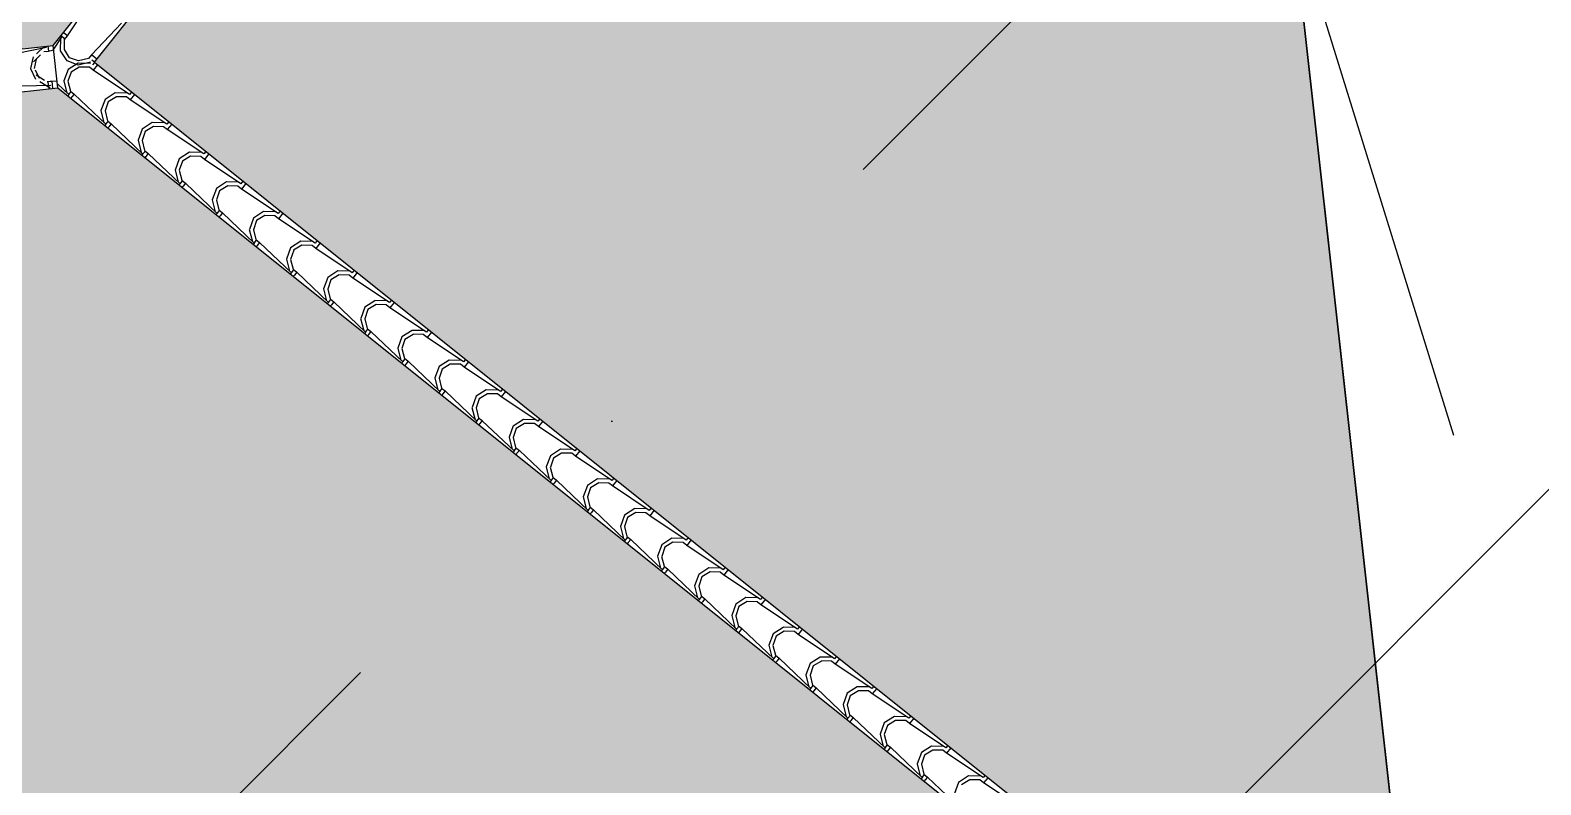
# Model space of a CAD drawing. Header units: millimetres. Extents: x 648844 to 649530, y 1246379 to 1246752.
# Drawn here: x 649306.64 to 649311.95, y 1246502.75 to 1246505.4 of the extents above; entities that cross this region are included whole.
import ezdxf

# ---------------------------------------------------------------- set-up
doc = ezdxf.new("R2010")
doc.units = ezdxf.units.MM
doc.header["$LTSCALE"] = 20
doc.header["$MEASUREMENT"] = 0
doc.linetypes.add('HIDDEN', pattern=[0.375, 0.25, -0.125])
doc.layers.get('0').update_dxf_attribs({"linetype": 'CONTINUOUS'})
doc.layers.add('quebrada', color=5, linetype='CONTINUOUS')
doc.layers.add('TECHO', color=30, linetype='CONTINUOUS')

# ---------------------------------------------------------------- blocks, each defined once
blk = doc.blocks.new('TEJA45')
at = {"layer": 'TECHO'}
for p, q in [((-1.609483662184033, 2.820596588504205), (-1.510231210838334, 2.938754098135746)), ((-1.297492896261112, 2.962373277353592), (-1.415650405892656, 2.863120826007894)), ((-1.503098014517263, 2.851279628119784), (-1.522003237734651, 2.88908999400703)), ((-1.727641382656969, 2.702439117900973), (-1.628388931311271, 2.820596627532513)), ((-1.628344418981847, 2.820587479014158), (-1.631911478572839, 2.82415453860515)), ((-1.628344418981868, 2.820587479014147), (-1.618891815530965, 2.811134875563244)), ((-1.618891815530944, 2.830040082465064), (-1.622458875121929, 2.833607142056053)), ((-1.621254966393487, 2.808771724700552), (-1.609439212079856, 2.820587479014179)), ((-1.609439212080048, 2.820587479014161), (-1.618891815530951, 2.830040082465064)), ((-1.415650366864142, 2.844215556880823), (-1.533807876495686, 2.744963105535124)), ((-1.465308987481798, 2.832407404116246), (-1.503119353369044, 2.851312627333634)), ((-1.462787576094982, 2.846724118068312), (-1.493508612997189, 2.860903031791072)), ((-1.42165768707698, 2.838195342137173), (-1.465376043329698, 2.83228741864685)), ((-1.427362813048838, 2.8513227440679), (-1.462810022325584, 2.846596476805527)), ((-1.41566084133661, 2.863124194543236), (-1.427476595650241, 2.851308440229609)), ((-1.398235314807685, 2.845698668014347), (-1.41566084133656, 2.863124194543225)), ((-1.407687918258588, 2.836246064563447), (-1.41566084133656, 2.844218987641415)), ((-1.640324190830356, 2.770824455898556), (-1.634416267340029, 2.81454281215127)), ((-1.621255544396, 2.733121896871847), (-1.640160767613388, 2.770932262759093)), ((-1.625970498497189, 2.773498493941911), (-1.621244231234812, 2.808945703218662)), ((-1.611636929394813, 2.742759883074104), (-1.625815843117572, 2.773480919976311)), ((-1.737049358667214, 2.711882539328798), (-1.740616418258206, 2.715449598919786)), ((-1.727596755216311, 2.702429935877895), (-1.737049358667214, 2.711882539328798)), ((-1.533807837467243, 2.726057836407978), (-1.651965347098788, 2.62680538506228)), ((-1.583466718729717, 2.714249874237503), (-1.621277084616963, 2.73315509745489)), ((-1.580944039285683, 2.728567709297419), (-1.61166507618789, 2.742746623020178)), ((-1.539816063509036, 2.720036766580851), (-1.583534419761754, 2.714128843090528)), ((-1.545519294137819, 2.733165293453617), (-1.580966503414565, 2.728439026191243)), ((-1.533818384472887, 2.744966651406965), (-1.545634138786518, 2.733150897093338)), ((-1.516392857943956, 2.727541124878073), (-1.533818384472831, 2.744966651406948)), ((-1.525845461394859, 2.718088521427173), (-1.533818384472831, 2.726061444505142)), ((-1.845799103129757, 2.584281647297914), (-1.746546651784058, 2.702439156929454)), ((-1.758482766386621, 2.652666079466556), (-1.752574842896294, 2.696384435719271)), ((-1.74650196211811, 2.702429935877895), (-1.750069021709102, 2.70599699546889)), ((-1.746501962118138, 2.702429935877877), (-1.737049358667235, 2.692977332426974)), ((-1.744127949111437, 2.655342012852969), (-1.73940168184906, 2.69078922212972)), ((-1.739412509529764, 2.690614181564278), (-1.727596755216133, 2.702429935877905)), ((-1.651965308070309, 2.607900115935173), (-1.770122817701854, 2.508647664589475)), ((-1.739413074274765, 2.61496416562397), (-1.758318297492153, 2.652774531511216)), ((-1.729793338165379, 2.624603419882536), (-1.743972251888138, 2.655324456784744)), ((-1.701624449977587, 2.596092344358734), (-1.739434815864833, 2.614997567576122)), ((-1.699100502478018, 2.610411300527293), (-1.729821539380225, 2.624590214250052)), ((-1.6636757752268, 2.615007842839329), (-1.699122984503546, 2.610281575576956)), ((-1.651975927609165, 2.626809108270695), (-1.663791681922795, 2.614993353957068)), ((-1.634550401080226, 2.609383581741803), (-1.651975927609101, 2.626809108270681)), ((-1.644003004531122, 2.599930978290903), (-1.651975927609094, 2.607903901368879)), ((-1.963956823602409, 2.466124176695029), (-1.86470437225671, 2.58428168632657)), ((-1.876641341943376, 2.53450770303095), (-1.87073341845305, 2.578226059283665)), ((-1.864659505254387, 2.584272392741614), (-1.868226564845386, 2.587839452332609)), ((-1.864659505254409, 2.584272392741603), (-1.855206901803506, 2.5748197892907)), ((-1.86228539972555, 2.537185531764937), (-1.857559132463173, 2.572632741041687)), ((-1.855206901803498, 2.593724996192527), (-1.85877396139449, 2.597292055783516)), ((-1.857570052666041, 2.572456638428005), (-1.845754298352411, 2.584272392741632)), ((-1.845754298352588, 2.584272392741617), (-1.855206901803491, 2.59372499619252)), ((-1.657974439943793, 2.601878191024166), (-1.701692796196511, 2.595970267533843)), ((-1.857570604153551, 2.496806434376108), (-1.876475827370939, 2.534616800263354)), ((-1.847949746935555, 2.506446956690137), (-1.862128660658314, 2.537167993592345)), ((-1.817256965670367, 2.49225489175716), (-1.847978002572574, 2.506433805479919)), ((-1.770133470745442, 2.508651565134425), (-1.781949225059073, 2.496835810820798)), ((-1.752707944216503, 2.491226038605529), (-1.770133470745385, 2.508651565134411)), ((-2.082114544075353, 2.347966706091803), (-1.982862092729654, 2.466124215723344)), ((-1.994799917499641, 2.416349326598954), (-1.988891994009315, 2.460067682851669)), ((-1.982817048390658, 2.466114849605344), (-1.986384107981657, 2.469681909196343)), ((-1.982817048390686, 2.466114849605333), (-1.973364444939783, 2.45666224615443)), ((-1.980442850339919, 2.419029050675103), (-1.975716583077542, 2.454476259951853)), ((-1.973364444939762, 2.47556745305625), (-1.976931504530747, 2.479134512647239)), ((-1.975727595802319, 2.454299095291731), (-1.963911841488688, 2.466114849605358)), ((-1.963911841488859, 2.46611484960534), (-1.973364444939762, 2.475567453056243)), ((-1.770122778673361, 2.489742395462365), (-1.888280288304905, 2.390489944116666)), ((-1.81978218122547, 2.477934814479969), (-1.857592547112716, 2.496840037697357)), ((-1.776132816376737, 2.483719615467727), (-1.819851172629456, 2.477811691977404)), ((-1.781832256315774, 2.496850392225053), (-1.81727946559252, 2.492124124962679)), ((-1.762160547667406, 2.481773435154633), (-1.770133470745371, 2.489746358232598)), ((-1.975728134032288, 2.378648703128178), (-1.994633357249675, 2.416459069015424)), ((-1.966106155705724, 2.388290493497742), (-1.980285069428483, 2.419011530399949)), ((-2.200272264548296, 2.229809235488567), (-2.101019813202598, 2.347966745120107)), ((-2.112958493056141, 2.29819095016515), (-2.107050569565814, 2.341909306417865)), ((-2.100974591526935, 2.347957306469077), (-2.104541651117927, 2.351524366060072)), ((-2.100974591526956, 2.347957306469056), (-2.091521988076053, 2.338504703018152)), ((-2.091521988076039, 2.357409909919983), (-2.095089047667024, 2.360976969510965)), ((-2.093885138938596, 2.336141552155457), (-2.082069384624965, 2.347957306469084)), ((-2.082069384625136, 2.347957306469073), (-2.091521988076039, 2.357409909919976)), ((-1.888280249276434, 2.37158467498956), (-2.006437758907978, 2.272332223643861)), ((-1.937939912473368, 2.359777284601215), (-1.975750278360614, 2.378682507818603)), ((-1.935413428861061, 2.374098482986273), (-1.966134465763268, 2.388277396709032)), ((-1.894291192810599, 2.365561039911164), (-1.938009549063317, 2.359653116420841)), ((-1.899988737404293, 2.378692941610829), (-1.935435946681039, 2.373966674348456)), ((-1.888291013881719, 2.390494021998155), (-1.90010676819535, 2.378678267684528)), ((-1.870865487352773, 2.373068495469258), (-1.888291013881648, 2.390494021998133)), ((-1.880318090803677, 2.363615892018363), (-1.888291013881641, 2.371588815096327)), ((-2.093885663911045, 2.260490971880294), (-2.112790887128433, 2.298301337767541)), ((-2.098600300954161, 2.300872569586161), (-2.093874033691783, 2.336319778862912)), ((-2.084262564476674, 2.270134030307005), (-2.098441478199433, 2.300855067209213)), ((-2.219132134663198, 2.229799763332796), (-2.222699194254197, 2.233366822923792)), ((-2.209679531212309, 2.239252366783706), (-2.213246590803301, 2.242819426374698)), ((-2.200226927761406, 2.2297997633328), (-2.209679531212309, 2.239252366783703)), ((-2.006437719879585, 2.25342695451668), (-2.124595229511129, 2.154174503170982)), ((-2.056097643721252, 2.24161975472245), (-2.093908009608498, 2.260524977939838)), ((-2.053569892051748, 2.25594207421538), (-2.084290928953955, 2.270120987938139)), ((-2.012449569244438, 2.2474024643546), (-2.056167925497157, 2.241494540864277)), ((-2.018145218494176, 2.260535490996432), (-2.053592427770923, 2.255809223734058)), ((-2.006448557017997, 2.272336478861885), (-2.018264311331627, 2.260520724548257)), ((-1.989023030489044, 2.254910952332985), (-2.006448557017926, 2.272336478861867)), ((-1.998475633939947, 2.245458348882085), (-2.006448557017919, 2.253431271960061)), ((-2.318429985020934, 2.111651764885686), (-2.219177533675236, 2.229809274517226)), ((-2.231117068612647, 2.180032573731356), (-2.225209145122321, 2.223750929984071)), ((-2.212043193789803, 2.142333240632382), (-2.230948417007191, 2.180143606519628)), ((-2.219132134663234, 2.229799763332785), (-2.209679531212331, 2.220347159881882)), ((-2.216757751568522, 2.182716088496324), (-2.212031484306145, 2.218163297773074)), ((-2.20241897324761, 2.151977567116258), (-2.216597886970369, 2.182698604018466)), ((-2.212042682074873, 2.217984009019183), (-2.200226927761243, 2.22979976333281)), ((-2.124595190482559, 2.135269234043939), (-2.242752700114103, 2.03601678269824)), ((-2.17425537496915, 2.123462224843689), (-2.212065740856396, 2.142367448061076)), ((-2.171726355244928, 2.137785665445634), (-2.202447392147135, 2.151964579168393)), ((-2.130607945679202, 2.129243888797919), (-2.17432630193192, 2.123335965307596)), ((-2.136301699582702, 2.142378040382205), (-2.171748908859449, 2.137651773119831)), ((-2.124606100154274, 2.154178935725614), (-2.136421854467905, 2.142363181411987)), ((-2.107180573625321, 2.136753409196714), (-2.124606100154196, 2.154178935725589)), ((-2.116633177076217, 2.127300805745815), (-2.124606100154182, 2.13527372882378)), ((-2.436587705493885, 1.993494294282453), (-2.337335254148186, 2.111651803913993)), ((-2.349275644168912, 2.061874197299353), (-2.343367720678586, 2.105592553552068)), ((-2.337289677799475, 2.111642220196526), (-2.340856737390467, 2.115209279787518)), ((-2.337289677799504, 2.111642220196511), (-2.327837074348601, 2.102189616745608)), ((-2.33491520218265, 2.064559607408288), (-2.330188934920272, 2.100006816685038)), ((-2.327837074348579, 2.121094823647432), (-2.331404133939571, 2.124661883238428)), ((-2.330200225211151, 2.099826465882909), (-2.31838447089752, 2.111642220196536)), ((-2.318384470897676, 2.111642220196526), (-2.327837074348579, 2.121094823647429)), ((-2.330200723668554, 2.024175509384502), (-2.349105946885942, 2.061985875271748)), ((-2.320575382017786, 2.033821103923863), (-2.334754295740545, 2.06454214082607)), ((-2.292413106217069, 2.005304694964952), (-2.330223472104315, 2.02420991818234)), ((-2.289882818435615, 2.01962925667474), (-2.320603855337822, 2.033808170397499)), ((-2.254458180671243, 2.024220589767982), (-2.28990538994799, 2.019494322505608)), ((-2.242763643290552, 2.036021392589344), (-2.254579397604182, 2.024205638275717)), ((-2.225338116761591, 2.018595866060441), (-2.242763643290466, 2.036021392589316)), ((-2.554745425966679, 1.875336823679397), (-2.455492974620981, 1.993494333310938)), ((-2.467434219725661, 1.943715820863755), (-2.461526296235334, 1.987434177116469)), ((-2.455447220935753, 1.993484677060259), (-2.459014280526752, 1.997051736651255)), ((-2.455447220935774, 1.993484677060245), (-2.445994617484871, 1.984032073609342)), ((-2.453072652796898, 1.946403126319346), (-2.448346385534521, 1.981850335596096)), ((-2.44599461748485, 2.002937280511166), (-2.449561677075842, 2.006504340102154)), ((-2.448357768347428, 1.981668922746636), (-2.436542014033797, 1.993484677060263)), ((-2.436542014033947, 1.993484677060259), (-2.44599461748485, 2.002937280511162)), ((-2.242752661085667, 2.017111513571098), (-2.360910170717212, 1.9178590622254)), ((-2.248766322111251, 2.011085313241601), (-2.292484678363969, 2.005177389751278)), ((-2.234790720212494, 2.009143262609545), (-2.242763643290459, 2.017116185687509)), ((-2.44835825354734, 1.906017778136647), (-2.467263476764728, 1.943828144023893)), ((-2.438731790788353, 1.915664640732292), (-2.452910704511112, 1.946385677634499)), ((-2.408039281627133, 1.901472847904234), (-2.43876031852934, 1.915651761626993)), ((-2.360921186426829, 1.917863849453074), (-2.372736940740459, 1.906048095139447)), ((-2.343495659897862, 1.90043832292417), (-2.360921186426737, 1.917863849453049)), ((-2.672903146439467, 1.757179353076342), (-2.573650695093768, 1.875336862707883)), ((-2.585592795282174, 1.825557444429958), (-2.579684871791848, 1.869275800682672)), ((-2.573604764072023, 1.875327133923982), (-2.577171823663022, 1.878894193514977)), ((-2.573604764072044, 1.875327133923967), (-2.564152160621141, 1.865874530473064)), ((-2.571230103411139, 1.828246645230415), (-2.566503836148762, 1.863693854507165)), ((-2.564152160621127, 1.884779737374888), (-2.567719220212119, 1.88834679696588)), ((-2.566515311483705, 1.863511379610362), (-2.554699557170075, 1.875327133923989)), ((-2.554699557170224, 1.875327133923978), (-2.564152160621127, 1.884779737374881)), ((-2.360910131688769, 1.898953793098254), (-2.479067641320313, 1.799701341752556)), ((-2.410570837464959, 1.887147165086184), (-2.448381203352206, 1.906052388303571)), ((-2.366924698545105, 1.892926737685034), (-2.410643054797823, 1.887018814194711)), ((-2.372614661760217, 1.906063139153702), (-2.408061871036963, 1.901336871891328)), ((-2.352948263348765, 1.890985719473271), (-2.360921186426737, 1.898958642551243)), ((-2.566515783426098, 1.78786004688876), (-2.585421006643486, 1.825670412776006)), ((-2.556888199558905, 1.797508177540724), (-2.571067113281664, 1.828229214442931)), ((-2.791060866912261, 1.639021882473276), (-2.691808415566562, 1.757179392104817)), ((-2.691762307208286, 1.757169590787711), (-2.695329366799285, 1.760736650378707)), ((-2.691762307208322, 1.757169590787701), (-2.682309703757419, 1.747716987336798)), ((-2.68230970375739, 1.766622194238618), (-2.685876763348382, 1.770189253829606)), ((-2.684672854619983, 1.745353836474088), (-2.672857100306352, 1.757169590787715)), ((-2.672857100306487, 1.757169590787715), (-2.68230970375739, 1.766622194238618)), ((-2.479067602291835, 1.780796072625453), (-2.597225111923379, 1.681543621279754)), ((-2.528728568712815, 1.768989635207408), (-2.566538934600061, 1.787894858424796)), ((-2.526195744818651, 1.783316439133724), (-2.556916781720858, 1.797495352856483)), ((-2.485083074978945, 1.774768162128474), (-2.528801431231663, 1.768860238638151)), ((-2.490771142849198, 1.787905688539425), (-2.526218352125944, 1.783179421277051)), ((-2.479078729563106, 1.799706306316804), (-2.490894483876737, 1.787890552003176)), ((-2.461653203034139, 1.782280779787897), (-2.479078729563014, 1.799706306316772)), ((-2.471105806485035, 1.772828176336997), (-2.479078729563007, 1.780801099414965)), ((-2.703751370838674, 1.707399067996157), (-2.697843447348347, 1.751117424248871)), ((-2.684673313304828, 1.669702315640802), (-2.703578536522215, 1.707512681528048)), ((-2.689387554025622, 1.710090164139668), (-2.684661286763244, 1.745537373416418)), ((-2.675044608329848, 1.679351714349984), (-2.689223522052608, 1.710072751252191)), ((-2.800467246893668, 1.648464651102348), (-2.80403430648466, 1.65203171069334)), ((-2.791014643442765, 1.639012047651441), (-2.800467246893668, 1.648464651102344)), ((-2.597225072894851, 1.662638352152683), (-2.715382582526395, 1.563385900806985)), ((-2.646886299960748, 1.650832105328671), (-2.684696665847994, 1.669737328546059)), ((-2.644352208010176, 1.665160030363211), (-2.675073244912383, 1.67933894408597)), ((-2.603241451413716, 1.65660958657179), (-2.646959807666434, 1.650701663081467)), ((-2.608927623939977, 1.6697482379249), (-2.644374833216723, 1.665021970662526)), ((-2.597236272699384, 1.681548763180533), (-2.609052027013014, 1.669733008866906)), ((-2.579810746170402, 1.664123236651626), (-2.597236272699277, 1.681548763180501)), ((-2.589263349621298, 1.654670633200727), (-2.59723627269927, 1.662643556278695)), ((-2.909218587385205, 1.520864411870047), (-2.809966136039506, 1.639021921501588)), ((-2.821909946394939, 1.589240691564164), (-2.816002022904613, 1.632959047816879)), ((-2.809919850344563, 1.639012047651438), (-2.813486909935556, 1.64257910724243)), ((-2.809919850344592, 1.639012047651423), (-2.800467246893689, 1.62955944420052)), ((-2.807545004639749, 1.591933683051629), (-2.802818737377372, 1.627380892328379)), ((-2.80283039775626, 1.627196293337814), (-2.79101464344263, 1.639012047651441)), ((-2.715382543497967, 1.544480631679839), (-2.833540053129511, 1.445228180334141)), ((-2.802830843183607, 1.55154458439295), (-2.821736066400995, 1.589354950280196)), ((-2.793201017100024, 1.561195251157582), (-2.807379930822783, 1.591916288059789)), ((-2.76504403120866, 1.532674575449917), (-2.802854397095906, 1.551579798667305)), ((-2.762508671201701, 1.547003621592701), (-2.793229708103908, 1.56118253531546)), ((-2.727084105028048, 1.55159078731074), (-2.762531314304795, 1.546864520048366)), ((-2.715393815835661, 1.563391220044263), (-2.727209570149292, 1.551575465730636)), ((-2.697968289306679, 1.545965693515353), (-2.715393815835554, 1.563391220044231)), ((-2.707420892757582, 1.536513090064457), (-2.715393815835547, 1.544486013142421)), ((-3.027376307857843, 1.402706941267166), (-2.928123856512144, 1.520864450898706)), ((-2.940068521951446, 1.471082315130367), (-2.934160598461119, 1.514800671383082)), ((-2.928077393480834, 1.520854504515164), (-2.931644453071826, 1.524421564106159)), ((-2.928077393480862, 1.520854504515153), (-2.918624790029959, 1.51140190106425)), ((-2.92570245525399, 1.473777201962687), (-2.920976187991613, 1.509224411239437)), ((-2.918624790029938, 1.530307107966074), (-2.92219184962093, 1.533874167557062)), ((-2.920987940892537, 1.50903875020154), (-2.909172186578907, 1.520854504515167)), ((-2.909172186579035, 1.520854504515167), (-2.918624790029938, 1.53030710796607)), ((-2.721399827845751, 1.538451011015471), (-2.765118184098469, 1.532543087525148)), ((-2.920988373062372, 1.433386853145059), (-2.939893596279759, 1.471197219032305)), ((-2.911357425870584, 1.443038787966014), (-2.925536339593343, 1.473759824868221)), ((-2.880665134393212, 1.428847212822195), (-2.911386171295419, 1.443026126544954)), ((-2.833551358971938, 1.445233676907993), (-2.845367113285569, 1.433417922594366)), ((-2.81612583244295, 1.427808150379082), (-2.833551358971825, 1.445233676907957)), ((-3.145534028330495, 1.284549470664281), (-3.046281576984796, 1.402706980295822)), ((-3.058227097507704, 1.352923938698371), (-3.052319174017377, 1.396642294951086)), ((-3.046234936617104, 1.402696961378897), (-3.049801996208103, 1.406264020969893)), ((-3.04623493661714, 1.402696961378876), (-3.036782333166236, 1.393244357927973)), ((-3.043859905868239, 1.355620720873752), (-3.039133638605861, 1.391067930150502)), ((-3.036782333166215, 1.412149564829807), (-3.0403493927572, 1.415716624420792)), ((-3.039145484028815, 1.390881207065267), (-3.027329729715184, 1.402696961378894)), ((-3.027329729715305, 1.402696961378897), (-3.036782333166208, 1.4121495648298)), ((-2.833540014101025, 1.426322911207034), (-2.95169752373257, 1.327070459861336)), ((-2.883201762456515, 1.414517045571142), (-2.921012128343762, 1.433422268788529)), ((-2.839558204279591, 1.420292435458908), (-2.883276560532309, 1.414384511968585)), ((-2.845240586117015, 1.43343333669646), (-2.880687795393762, 1.428707069434086)), ((-2.825578435893853, 1.418355546928183), (-2.833551358971818, 1.426328470006148)), ((-3.039145902941115, 1.315229121897154), (-3.058051126158503, 1.3530394877844)), ((-3.029513834641143, 1.32488232477445), (-3.043692748363902, 1.355603361676657)), ((-3.263691748803296, 1.166392000061222), (-3.164439297457598, 1.284549509692763)), ((-3.176385673064452, 1.23476556226278), (-3.170477749574125, 1.278483918515494)), ((-3.164392479753374, 1.28453941824262), (-3.167959539344373, 1.288106477833619)), ((-3.16439247975341, 1.284539418242609), (-3.154939876302507, 1.275086814791706)), ((-3.154939876302478, 1.293992021693526), (-3.15850693589347, 1.297559081284522)), ((-3.157303027165092, 1.272723663928993), (-3.145487272851462, 1.28453941824262)), ((-3.145487272851575, 1.28453941824262), (-3.154939876302478, 1.293992021693523)), ((-2.951697484704127, 1.308165190734183), (-3.069854994335671, 1.208912739388484)), ((-3.00135949370442, 1.296359515692391), (-3.039169859591667, 1.315264738909779)), ((-2.998821597584737, 1.310690804051681), (-3.029542634486944, 1.32486971777444)), ((-2.957716580713459, 1.302133859902348), (-3.001434936966177, 1.296225936412025)), ((-2.963397067206891, 1.315275886082055), (-2.998844276483638, 1.310549618819682)), ((-2.951708902108216, 1.327076133771723), (-2.963524656421846, 1.315260379458095)), ((-2.93428337557922, 1.309650607242808), (-2.951708902108102, 1.327076133771691)), ((-2.943735979030116, 1.300198003791909), (-2.951708902108088, 1.308170926869881)), ((-3.157303432819873, 1.197071390649249), (-3.176208656037261, 1.234881756536495)), ((-3.16201735648248, 1.237464239784806), (-3.157291089220102, 1.272911449061557)), ((-3.147670243411703, 1.206725861582878), (-3.161849157134462, 1.237446898485086)), ((-3.282550022889659, 1.166381875106353), (-3.286117082480651, 1.169948934697345)), ((-3.273097419438756, 1.175834478557256), (-3.276664479029741, 1.179401538148245)), ((-3.263644815987853, 1.166381875106349), (-3.273097419438756, 1.175834478557253)), ((-3.069854955307193, 1.190007470261374), (-3.188012464938737, 1.090755018915676)), ((-3.119517224952311, 1.178201985813626), (-3.157327590839557, 1.197107209031014)), ((-3.116978060776262, 1.192534395281175), (-3.147699097678469, 1.206713309003934)), ((-3.075874957147306, 1.183975284345788), (-3.119593313400024, 1.178067360855465)), ((-3.081553548295865, 1.197118435467772), (-3.117000757572612, 1.192392168205398)), ((-3.069866445244493, 1.208918590635452), (-3.081682199558124, 1.197102836321825)), ((-3.052440918715497, 1.191493064106538), (-3.069866445244365, 1.20891859063541)), ((-3.061893522166393, 1.182040460655639), (-3.069866445244358, 1.190013383733604)), ((-3.381849469276368, 1.048234529457822), (-3.282597017930669, 1.166392039089363)), ((-3.294544248621207, 1.116607185827174), (-3.288636325130881, 1.160325542079889)), ((-3.275460962698638, 1.078913659401358), (-3.294366185916026, 1.116724025288605)), ((-3.28255002288968, 1.166381875106332), (-3.273097419438777, 1.156929271655429)), ((-3.280174807096721, 1.119307758695868), (-3.275448539834343, 1.154754967972618)), ((-3.265826652182639, 1.088569398392131), (-3.280005565905398, 1.119290435294339)), ((-3.27546057030137, 1.154566120792719), (-3.263644815987739, 1.166381875106346)), ((-3.188012425910266, 1.071849749788566), (-3.30616993554181, 0.9725972984428672)), ((-3.237674956200188, 1.060044455934861), (-3.275485322087434, 1.078949679152249)), ((-3.235134523969421, 1.074377986511426), (-3.265855560871628, 1.088556900234185)), ((-3.194033333579362, 1.065816708789466), (-3.237751689832081, 1.059908785299143)), ((-3.199710029384846, 1.078960984853495), (-3.235157238661593, 1.074234717591121)), ((-3.18802398838077, 1.090761047499182), (-3.199839742694401, 1.078945293185555)), ((-3.170598461851768, 1.073335520970264), (-3.188023988380642, 1.090761047499139)), ((-3.180051065302663, 1.063882917519361), (-3.188023988380642, 1.071855840597337)), ((-3.500007189749034, 0.9300770588549305), (-3.400754738403336, 1.048234568486471)), ((-3.412702824177472, 0.9984488093951853), (-3.406794900687146, 1.0421671656479)), ((-3.400707566025922, 1.048224331970076), (-3.404274625616914, 1.051791391561068)), ((-3.400707566025957, 1.048224331970065), (-3.391254962575054, 1.038771728519162)), ((-3.398332257710976, 1.001151277606926), (-3.393605990448599, 1.036598486883676)), ((-3.391254962575026, 1.057676935420989), (-3.394822022166011, 1.061243995011978)), ((-3.393618113437647, 1.036408577656445), (-3.381802359124016, 1.048224331970072)), ((-3.381802359124123, 1.048224331970079), (-3.391254962575026, 1.057676935420982)), ((-3.393618492577396, 0.9607559281534783), (-3.412523715794784, 0.9985662940407245)), ((-3.383983060952815, 0.9704129351997395), (-3.398161974675574, 1.001133972101947)), ((-3.355832687448093, 0.9418869260561102), (-3.393643053335339, 0.9607921492734981)), ((-3.353290987159291, 0.9562215777401519), (-3.384012024061498, 0.970400491462911)), ((-3.31786651047382, 0.9608035342392149), (-3.353313719750567, 0.9560772669768411)), ((-3.306181531517048, 0.9726035043629118), (-3.317997285830678, 0.9607877500492847)), ((-3.288756004988038, 0.9551779778339942), (-3.306181531516913, 0.9726035043628727)), ((-3.618164910221822, 0.8119195882518788), (-3.518912458876123, 0.9300770978834194)), ((-3.530861399734214, 0.8802904329595833), (-3.524953476243887, 0.9240087892122979)), ((-3.518865109162199, 0.9300667888338054), (-3.522432168753198, 0.933633848424801)), ((-3.518865109162228, 0.9300667888337877), (-3.509412505711325, 0.9206141853828846)), ((-3.516489708325459, 0.8829947965161828), (-3.511763441063081, 0.918442005792933)), ((-3.509412505711303, 0.9395193922847085), (-3.512979565302295, 0.943086451875697)), ((-3.511775656573924, 0.9182510345201713), (-3.499959902260294, 0.9300667888337983)), ((-3.4999599022604, 0.9300667888337983), (-3.509412505711303, 0.9395193922847014)), ((-3.306169896513282, 0.9536920293157962), (-3.424327406144826, 0.8544395779700977)), ((-3.312191710014105, 0.9476581332327818), (-3.355910066266823, 0.9417502097424588)), ((-3.298208608438941, 0.9457253743830982), (-3.306181531516906, 0.9536982974610595)), ((-3.511776022456154, 0.8425981969055734), (-3.530681245673541, 0.8804085627928195)), ((-3.502139469723382, 0.8522564720081682), (-3.516318383446141, 0.8829775089103755)), ((-3.471447450350816, 0.8380651689696457), (-3.502168487253023, 0.8522440826924047)), ((-3.424339074653325, 0.8544459612266415), (-3.436154828966956, 0.8426302069130145)), ((-3.406913548124315, 0.8370204346977168), (-3.42433907465319, 0.8544459612265918)), ((-3.736322630694765, 0.693762117648653), (-3.637070179349067, 0.8119196272801936)), ((-3.649019975290479, 0.7621320565275838), (-3.643112051800152, 0.8058504127802983)), ((-3.637022652298469, 0.8119092456975316), (-3.640589711889469, 0.8154763052885272)), ((-3.637022652298498, 0.8119092456975174), (-3.627570048847595, 0.8024566422466144)), ((-3.634647158939579, 0.7648383154281468), (-3.629920891677202, 0.800285524704897)), ((-3.627570048847574, 0.8213618491484418), (-3.631137108438566, 0.8249289087394338)), ((-3.629933199710202, 0.8000934913838975), (-3.618117445396571, 0.8119092456975245)), ((-3.61811744539667, 0.8119092456975316), (-3.627570048847574, 0.8213618491484347)), ((-3.424327367116383, 0.8355343088429557), (-3.542484876747928, 0.7362818574972572)), ((-3.473990418695976, 0.8237293961773489), (-3.511800784583222, 0.8426346193947367)), ((-3.430350086447064, 0.8294995576763391), (-3.474068442699782, 0.8235916341860161)), ((-3.436022991562787, 0.8426460836249312), (-3.471470200839534, 0.8379198163625574)), ((-3.416366151575211, 0.8275678312468173), (-3.424339074653183, 0.8355407543247892)), ((-3.629933552334919, 0.7244404656576862), (-3.648838775552306, 0.7622508315449323)), ((-3.620295878494325, 0.7341000088174248), (-3.634474792217084, 0.764821045719632)), ((-3.854480351167602, 0.5756046470455338), (-3.755227899821904, 0.6937621566770744)), ((-3.75518019543474, 0.6937517025612614), (-3.758747255025732, 0.697318762152257)), ((-3.755180195434768, 0.6937517025612472), (-3.745727591983865, 0.6842990991103441)), ((-3.745727591983844, 0.703204306012168), (-3.749294651574829, 0.7067713656031565)), ((-3.748090742846479, 0.6819359482476237), (-3.736274988532848, 0.6937517025612507)), ((-3.736274988532941, 0.6937517025612578), (-3.745727591983844, 0.7032043060121609)), ((-3.542484837719485, 0.7173765883701151), (-3.660642347351029, 0.6181241370244166)), ((-3.592148149943888, 0.705571866298591), (-3.629958515831134, 0.7244770895159789)), ((-3.589603913543165, 0.719908760199516), (-3.620324950445372, 0.734087673922275)), ((-3.548508462881806, 0.7113409821196583), (-3.592226819134524, 0.7054330586293354)), ((-3.554179472650858, 0.7244886330107718), (-3.589626681927605, 0.719762365748398)), ((-3.542496617789602, 0.7362884180903713), (-3.554312372103233, 0.7244726637767442)), ((-3.525071091260585, 0.7188628915614501), (-3.54249661778946, 0.7362884180903251)), ((-3.534523694711481, 0.7094102881105471), (-3.542496617789453, 0.7173832111885154)), ((-3.767178550847227, 0.6439736800919889), (-3.7612706273569, 0.6876920363447034)), ((-3.748091082213669, 0.6062827344097776), (-3.766996305431057, 0.6440931002970238)), ((-3.752804609553827, 0.6466818343392049), (-3.74807834229145, 0.682129043615955)), ((-3.738452287264877, 0.6159435456258606), (-3.752631200987636, 0.6466645825280679)), ((-3.863885135120121, 0.5850467628758977), (-3.867452194711113, 0.5886138224668898)), ((-3.854432531669218, 0.5755941594249876), (-3.863885135120121, 0.5850467628758906)), ((-3.66064230832248, 0.5992188678973811), (-3.778799817954024, 0.4999664165516826)), ((-3.710305881191765, 0.5874143364198297), (-3.748116247079011, 0.6063195596372175)), ((-3.707760376733852, 0.601752351428626), (-3.738481413636059, 0.6159312651513851)), ((-3.666666839313869, 0.59318240656334), (-3.710385195566587, 0.587274483073017)), ((-3.672335953740742, 0.6063311823963673), (-3.707783163017488, 0.6016049151339935)), ((-3.66065416092588, 0.618130874954101), (-3.67246991523951, 0.606315120640474)), ((-3.643228634396856, 0.6007053484251763), (-3.660654160925731, 0.6181308749540513)), ((-3.652681237847752, 0.5912527449742733), (-3.660654160925723, 0.5992256680522452)), ((-3.972638071640318, 0.4574471764425745), (-3.87338562029462, 0.5756046860741151)), ((-3.885337126403741, 0.5258153036581881), (-3.879429202913414, 0.5695336599109027)), ((-3.873337738571017, 0.5755941594249876), (-3.876904798162009, 0.5791612190159832)), ((-3.873337738571045, 0.5755941594249734), (-3.863885135120142, 0.5661415559740703)), ((-3.870962060168189, 0.5285253532493641), (-3.866235792905812, 0.5639725625261143)), ((-3.866248285982756, 0.5637784051113499), (-3.854432531669126, 0.5755941594249769)), ((-3.778799778925574, 0.481061147424537), (-3.896957288557118, 0.3818086960788385)), ((-3.86624861209242, 0.4881250031618727), (-3.885153835309808, 0.5259353690491189)), ((-3.856608696035053, 0.497787082433458), (-3.870787609757812, 0.5285081193356653)), ((-3.828463612439649, 0.4692568065410647), (-3.866273978326895, 0.4881620297584526)), ((-3.825916839926194, 0.4835959426584964), (-3.856637876828401, 0.4977748563812554)), ((-3.790492434829723, 0.4881737317820871), (-3.825939644106469, 0.4834474645197133)), ((-3.778811704062157, 0.4999733318178308), (-3.790627458375788, 0.4881575775042037)), ((-3.761386177533133, 0.4825478052889061), (-3.778811704062008, 0.499973331817781)), ((-3.770838780984036, 0.4730952018380066), (-3.778811704062001, 0.4810681249159714)), ((-4.090795792113177, 0.3392897058394375), (-3.991543340767478, 0.4574472154709781)), ((-4.00349570195975, 0.4076569272280004), (-3.997587778469423, 0.451375283480715)), ((-3.99149528170728, 0.4574366162887209), (-3.995062341298265, 0.4610036758797094)), ((-3.991495281707316, 0.4574366162886996), (-3.982042678256413, 0.4479840128377965)), ((-3.98911951078243, 0.4103688721604328), (-3.984393243520053, 0.445816081437183)), ((-3.982042678256384, 0.4668892197396239), (-3.985609737847369, 0.4704562793306124)), ((-3.984405829119034, 0.4456208619750761), (-3.972590074805403, 0.4574366162887031)), ((-3.972590074805481, 0.4574366162887173), (-3.982042678256384, 0.4668892197396204)), ((-3.784825215748612, 0.4750238310066557), (-3.82854357200133, 0.4691159075163327)), ((-3.984406141971199, 0.3699672719140104), (-4.003311365188587, 0.4077776378012565)), ((-3.974765104806004, 0.379630619242711), (-3.988944018528763, 0.4103516561449183)), ((-3.944073303117726, 0.3654395338879866), (-3.974794340019933, 0.3796184476107456)), ((-3.896969247198435, 0.3818157886815605), (-3.908785001512065, 0.3700000343679335)), ((-3.879543720669396, 0.3643902621526323), (-3.896969247198271, 0.3818157886815072)), ((-4.208953512586021, 0.2211322352363077), (-4.109701061240322, 0.3392897448678482)), ((-4.121654277516505, 0.2894985507923984), (-4.115746354026179, 0.333216907045113)), ((-4.109652824843558, 0.3392790731524506), (-4.11321988443455, 0.3428461327434462)), ((-4.109652824843586, 0.3392790731524329), (-4.100200221392683, 0.3298264697015298)), ((-4.107276961396558, 0.2922123910723933), (-4.10255069413418, 0.3276596003491434)), ((-4.100200221392662, 0.3487316766033537), (-4.103767280983654, 0.3522987361943422)), ((-4.102563372255311, 0.3274633188388023), (-4.09074761794168, 0.3392790731524293)), ((-4.090747617941759, 0.3392790731524435), (-4.100200221392662, 0.3487316766033466)), ((-3.896957249528676, 0.3629034269516929), (-4.01511475916022, 0.2636509756059944)), ((-3.946621343687589, 0.3510992766623282), (-3.984431709574835, 0.3700044998797161)), ((-3.902983592182473, 0.3568652554500957), (-3.946701948435191, 0.3509573319597727)), ((-3.908648915917794, 0.3700162811679313), (-3.944096125194541, 0.3652900139055575)), ((-3.888996324120292, 0.3549376587017328), (-3.896969247198264, 0.3629105817797047)), ((-4.10256367184995, 0.2518095406661018), (-4.121468895067338, 0.289619906553348)), ((-4.092921513576556, 0.2614741560511469), (-4.107100427299315, 0.2921951929533542)), ((-4.327111233058744, 0.1029747646333448), (-4.227858781713046, 0.2211322742648854)), ((-4.239812853073012, 0.1713401743586012), (-4.233904929582685, 0.2150585306113157)), ((-4.227810367979828, 0.2211215300161697), (-4.231377427570827, 0.2246885896071689)), ((-4.227810367979856, 0.2211215300161555), (-4.218357764528953, 0.2116689265652525)), ((-4.218357764528932, 0.2305741334670763), (-4.221924824119924, 0.2341411930580684)), ((-4.220720915391588, 0.2093057757025285), (-4.208905161077958, 0.2211215300161555)), ((-4.208905161078029, 0.2211215300161768), (-4.218357764528932, 0.2305741334670799)), ((-4.015114720131734, 0.2447457064788843), (-4.133272229763278, 0.1454932551331858)), ((-4.064779074935451, 0.2329417467835526), (-4.102589440822697, 0.2518469700009405)), ((-4.062229766308398, 0.247283125117093), (-4.092950803210606, 0.2614620388398521)), ((-4.021141968616334, 0.2387066798935287), (-4.064860324869052, 0.2327987564032057)), ((-4.026805397007671, 0.2518588305535268), (-4.062252606284417, 0.247132563291153)), ((-4.015126790334712, 0.2636582455452903), (-4.026942544648342, 0.2518424912316632)), ((-3.997701263805673, 0.246232719016362), (-4.015126790334548, 0.263658245545237)), ((-4.007153867256569, 0.2367801155654625), (-4.015126790334541, 0.2447530386434345)), ((-4.220721201728708, 0.1336518094182217), (-4.239626424946096, 0.1714621753054679)), ((-4.22543441201104, 0.1740559099816537), (-4.220708144748663, 0.2095031192584038)), ((-4.211077922346732, 0.1433176928587514), (-4.225256836069491, 0.1740387297609587)), ((-4.345967911116098, 0.1029639868798995), (-4.349534970707083, 0.106531046470888)), ((-4.336515307665202, 0.1124165903308096), (-4.340082367256187, 0.1159836499217981)), ((-4.327062704214299, 0.1029639868798995), (-4.336515307665202, 0.1124165903308025)), ((-4.13327219073485, 0.1265879860060402), (-4.251429700366394, 0.02733553466034166)), ((-4.182936806183349, 0.1147842169048019), (-4.220747172070595, 0.1336894401221898)), ((-4.180386229499931, 0.1291267163465832), (-4.211107266402138, 0.1433056300693423)), ((-4.139300345048383, 0.1205481043372068), (-4.183018701301101, 0.1146401808468838)), ((-4.144961878098442, 0.1337013799390085), (-4.180409087375189, 0.1289751126766348)), ((-4.133284333470989, 0.14550070240902), (-4.14510008778462, 0.133684948095393)), ((-4.115858806941944, 0.1280751758800847), (-4.133284333470819, 0.1455007024089596)), ((-4.12531141039284, 0.1186225724291852), (-4.133284333470812, 0.1265954955071535)), ((-4.381066017177957, 0.06124925080029442), (-4.346016502185769, 0.1029748036619225)), ((-4.381066017177965, 0.07500000000003837), (-4.381066017177972, -0.07499999999996376)), ((-4.35797142862927, 0.05318179792661226), (-4.352063505138943, 0.09690015417932685)), ((-4.338878731607451, 0.01549407817028481), (-4.357783954824839, 0.05330444405753099)), ((-4.345967911116134, 0.1029639868798853), (-4.336515307665231, 0.09351138342898224)), ((-4.343591862625289, 0.05589942889270816), (-4.338865595362911, 0.09134663816945832)), ((-4.329234331117675, 0.02516122966800793), (-4.343413244840434, 0.05588226657021522)), ((-4.338878458527866, 0.0911482325662547), (-4.327062704214235, 0.1029639868798817)), ((-4.30109453743124, -0.003373312973963039), (-4.338904903318486, 0.01553191024342482)), ((-4.30109453743124, 0.003373312974005671), (-4.338904903318486, -0.01553191024338219)), ((-4.298542692691456, 0.01097030757607342), (-4.329263729593663, 0.02514922129883246)), ((-4.257458721482493, -0.002389528778763861), (-4.301177077735211, 0.003518394711559125)), ((-4.257458721483125, 0.002389528780526007), (-4.301177077735844, -0.003518394709796979)), ((-4.263118359186514, 0.01554392932484205), (-4.29856556846326, 0.01081766206246826)), ((-4.251441876607267, 0.02734315927274977), (-4.263257630920897, 0.01552740495912275)), ((-4.234016350078214, 0.009917632743814409), (-4.251441876607089, 0.02734315927269293)), ((-4.243468953529117, 0.0004650292929184729), (-4.251441876607082, 0.008437952370883295)), ((-4.338878731607565, -0.01549407817016046), (-4.357783954824953, -0.05330444405740664)), ((-4.329234331119117, -0.0251612296676953), (-4.343413244841877, -0.05588226656990258)), ((-4.298542692692415, -0.01097030757503248), (-4.329263729594622, -0.02514922129779151)), ((-4.26311835918694, -0.01554392932355597), (-4.298565568463687, -0.01081766206118218)), ((-4.251441876607259, -0.0273431592726503), (-4.26325763092089, -0.01552740495902327)), ((-4.243468953529124, -0.0004650292928261024), (-4.251441876607103, -0.008437952370801582)), ((-4.234016350078228, -0.009917632743729143), (-4.251441876607103, -0.02734315927260411)), ((-4.133272190734765, -0.1265879860058945), (-4.251429700366309, -0.027335534660196)), ((-4.381066017177957, -0.06124925080087706), (-4.346016502186039, -0.102974803662196)), ((-4.35797142863111, -0.05318179792779887), (-4.352063505140784, -0.09690015418051345)), ((-4.345967911116119, -0.1029639868798178), (-4.349534970707111, -0.1065310464708098)), ((-4.345967911116119, -0.1029639868798107), (-4.336515307665216, -0.09351138342890764)), ((-4.343591862623768, -0.05589942889180222), (-4.338865595361391, -0.09134663816855237)), ((-4.338878458527873, -0.09114823256618365), (-4.327062704214242, -0.1029639868798107)), ((-4.327062704214313, -0.1029639868798071), (-4.336515307665216, -0.1124165903307102)), ((-4.327111233059028, -0.1029747646336112), (-4.22785878171333, -0.2211322742651518)), ((-4.336515307665216, -0.1124165903307208), (-4.340082367256201, -0.1159836499217093))]:
    blk.add_line(p, q, dxfattribs=at)

msp = doc.modelspace()

# ---------------------------------------------------------------- hatches: boundary and pattern name
h = msp.add_hatch()
h.set_pattern_fill('ANSI36', scale=20, style=0)
h.set_pattern_definition([(45, (-526.4316489867633, -3378.367883687839), (1.325825214724777, 4.861359120657514), [6.25, -1.25, 0, -1.25])])
h.paths.add_polyline_path([(649188.8489360636, 1246478.707731926), (649215.2214069526, 1246513.043391474), (649317.348885952, 1246513.661012395), (649322.291343771, 1246459.303611518), (649201.5072083384, 1246459.303611518)])
h.paths.add_polyline_path([(649253.0038721092, 1246474.230662723), (649282.477951251, 1246474.230662723), (649282.477951251, 1246479.656447173), (649253.0038721092, 1246479.656447173)], flags=24)
at = {"layer": 'TECHO'}
h = msp.add_hatch(dxfattribs=at)
h.set_pattern_fill('SPANTILE', color=9, scale=0.2049999999999999, angle=114.7224991800267, style=0, pattern_type=2)
h.set_pattern_definition([(91.37722448474366, (649248.1172006592, 1246517.349472251), (0.0682071460267748, -2.467584469708936), [0.1893117599999997, -4.543480804999993]), (186.3469244847441, (649248.1126507273, 1246517.538729267), (-0.2264059085777061, 0.1810810994032877), [0.01639999999999988, -0.188599999999999]), (6.346924484744093, (649247.9070942309, 1246517.532366343), (0.2264059085777061, -0.1810810994032878), [0.05739999999999976, -0.147599999999999]), (276.3469244847441, (649247.9641424121, 1246517.538711817), (-0.1810810994032877, -0.226405908577706), [0.0205, -0.1845]), (96.34692448474402, (649248.096804495, 1246517.532841405), (0.1810810994032876, 0.2264059085777061), [0.02049999999999999, -0.1844999999999999]), (6.346924484744093, (649248.0945382545, 1246517.553215755), (0.2264059085777061, -0.1810810994032878), [0.01639999999999988, -0.188599999999999]), (6.346924484744093, (649247.9089072234, 1246517.516066863), (0.2264059085777061, -0.1810810994032878), [0.04099999999999977, -0.1639999999999991]), (281.3166244847441, (649247.9496559241, 1246517.520599344), (0.4756906117260833, -2.422260054542764), [0.1893117599999986, -4.543480804999956]), (313.6508244847441, (649247.9507890445, 1246517.510412169), (-3.033923798446827, 3.169030816523186), [0.05412163999999986, -5.358033749999982]), (347.9120244847441, (649247.98814711, 1246517.471252017), (0.4301494649268827, -0.1584183596341564), [0.05186130999999967, -0.5964054749999945]), (24.78182448474418, (649248.0388585433, 1246517.460391514), (-0.3848247281260904, -0.2490679976808363), [0.05186131, -0.5964054749999999]), (59.04302448474405, (649248.0859439917, 1246517.482129971), (2.263401555616731, 3.758252696252264), [0.05412163999999998, -5.358033749999997]), (346.1220244847441, (649247.9967479168, 1246517.486647183), (-2.331827793774861, 0.5656893258233497), [0.04150942499999999, -4.109424259999999]), (26.57182448474416, (649248.0370455509, 1246517.476690994), (2.150528179267808, 1.064262102748422), [0.04150942499999997, -4.109424259999997]), (58.94152448474409, (649248.0741704485, 1246517.495258897), (1.742825978813584, 2.875288288087373), [0.04387184499999999, -4.343319624999998]), (313.7523244847441, (649247.9664086524, 1246517.518337466), (-2.332048156557683, 2.422039745242811), [0.043871845, -4.343319624999999])])
h.paths.add_polyline_path([(649303.7966565734, 1246505.019335718), (649299.0752650652, 1246508.795539133), (649310.4927210294, 1246510.06550358), (649306.7165176152, 1246505.344112072)])
h = msp.add_hatch(dxfattribs=at)
h.set_pattern_fill('SPANTILE', color=9, scale=0.2049999999999999, angle=384.7224991800267, style=0, pattern_type=2)
h.set_pattern_definition([(11.31662448474413, (649358.2658103956, 1246529.997337376), (-2.422260054542765, -0.4756906117260807), [0.1893117599999991, -4.54348080499997]), (276.3469244847441, (649358.4514414275, 1246530.034486269), (0.226405908577706, -0.1810810994032878), [0.01639999999999999, -0.1886]), (96.34692448474402, (649358.4904033119, 1246529.832555757), (-0.226405908577706, 0.1810810994032878), [0.05739999999999997, -0.1475999999999999]), (186.3469244847441, (649358.4840578383, 1246529.889603938), (-0.1810810994032877, -0.226405908577706), [0.02049999999999988, -0.184499999999999]), (6.346924484744093, (649358.4491795492, 1246530.017733541), (0.1810810994032878, 0.226405908577706), [0.02049999999999988, -0.184499999999999]), (96.34692448474402, (649358.4695538995, 1246530.019999781), (-0.226405908577706, 0.1810810994032878), [0.01639999999999998, -0.1885999999999999]), (96.34692448474402, (649358.4741038315, 1246529.830742765), (-0.226405908577706, 0.1810810994032878), [0.04099999999999997, -0.1639999999999999]), (181.3772244847441, (649358.4695713506, 1246529.871491466), (-2.467584469708936, -0.06820714602677225), [0.18931176, -4.543480805]), (149.0430244847442, (649358.4593841755, 1246529.870358346), (3.758252696252265, -2.26340155561673), [0.05412163999999996, -5.358033749999995]), (114.7818244847441, (649358.4129720551, 1246529.898198201), (-0.2490679976808361, 0.3848247281260904), [0.0518613099999999, -0.5964054749999982]), (77.91202448474405, (649358.3912335972, 1246529.945283649), (-0.1584183596341567, -0.4301494649268826), [0.05186130999999987, -0.5964054749999977]), (43.65082448474422, (649358.4020941004, 1246529.995995083), (3.169030816523185, 3.033923798446827), [0.05412163999999998, -5.358033749999997]), (116.5718244847441, (649358.42610098, 1246529.909971745), (1.064262102748422, -2.150528179267808), [0.04150942499999998, -4.109424259999998]), (76.12202448474406, (649358.407533078, 1246529.947096642), (0.5656893258233504, 2.331827793774859), [0.04150942499999997, -4.109424259999997]), (43.75232448474411, (649358.4174892659, 1246529.987394276), (2.422039745242812, 2.33204815655768), [0.04387184499999996, -4.343319624999995]), (148.9415244847441, (649358.4636834882, 1246529.887337698), (2.875288288087373, -1.742825978813587), [0.043871845, -4.343319624999999])])
h.paths.add_polyline_path([(649311.5481818633, 1246501.535969376), (649306.8611002571, 1246505.284731481), (649310.6098623613, 1246509.971813087)])
h = msp.add_hatch(dxfattribs=at)
h.set_pattern_fill('SPANTILE', color=9, scale=0.1645, angle=204.7224991800267, style=0, pattern_type=2)
h.set_pattern_definition([(1.377224484744114, (649247.7603328743, 1246517.363768746), (-1.980086074473757, -0.05473207571416783), [0.151911144, -3.6458663045]), (96.34692448474402, (649247.9122000898, 1246517.367419789), (0.1453065407406869, 0.1816769363952812), [0.01315999999999999, -0.1513399999999999]), (276.3469244847441, (649247.907094231, 1246517.532366343), (-0.145306540740687, -0.1816769363952812), [0.04606, -0.11844]), (186.3469244847441, (649247.9121860866, 1246517.486588656), (-0.1816769363952813, 0.145306540740687), [0.01644999999999988, -0.148049999999999]), (6.346924484744093, (649247.9074754396, 1246517.380135424), (0.1816769363952813, -0.145306540740687), [0.01644999999999988, -0.1480499999999991]), (276.3469244847441, (649247.923824613, 1246517.381953944), (-0.145306540740687, -0.1816769363952812), [0.01316, -0.15134]), (276.3469244847441, (649247.8940148918, 1246517.530911527), (-0.145306540740687, -0.1816769363952812), [0.0329, -0.1316]), (191.3166244847442, (649247.8976519315, 1246517.498213179), (-1.943715994986755, -0.3817127103850763), [0.1519111439999995, -3.645866304499993]), (223.6508244847442, (649247.8894773445, 1246517.49730392), (2.542953996673484, 2.434538852900015), [0.04342931599999998, -4.299495374999998]), (257.9120244847442, (649247.8580537111, 1246517.46732635), (-0.1271210739503353, -0.3451687169779133), [0.04161553899999999, -0.4785790274999999]), (294.7818244847441, (649247.8493388194, 1246517.426633517), (-0.199861881065842, 0.3087983793987409), [0.04161553899999999, -0.4785790274999999]), (329.0430244847441, (649247.8667826059, 1246517.388850315), (3.015768626992671, -1.81624173609245), [0.04342931599999998, -4.299495374999998]), (256.1220244847441, (649247.8704073927, 1246517.460424727), (0.4539311907216638, 1.871149619882754), [0.03330878249999975, -3.297562393999984]), (296.5718244847441, (649247.8624181587, 1246517.428088333), (0.8540054434249543, -1.725667734095388), [0.03330878249999988, -3.297562393999992]), (328.9415244847441, (649247.8773177678, 1246517.398297866), (2.307243528733526, -1.398511578121144), [0.0352044805, -3.4852491625]), (223.7523244847442, (649247.8958369128, 1246517.484770136), (1.943539210207036, 1.871326447579213), [0.03520448049999976, -3.485249162499984])])
h.paths.add_polyline_path([(649303.8132388208, 1246504.870255106), (649306.7330998626, 1246505.195031459), (649306.7165176154, 1246505.344112072), (649303.7966565735, 1246505.019335718)])
h = msp.add_hatch(dxfattribs=at)
h.set_pattern_fill('SPANTILE', color=9, scale=0.2049999999999999, angle=114.7224991800267, style=0, pattern_type=2)
h.set_pattern_definition([(281.3166244847441, (649252.2041347437, 1246480.606404336), (-0.4756906117260817, 2.422260054542765), [0.189311759999999, -4.54348080499997]), (186.3469244847441, (649252.2412836361, 1246480.420773305), (-0.1810810994032878, -0.226405908577706), [0.01639999999999988, -0.188599999999999]), (6.346924484744093, (649252.0393531243, 1246480.38181142), (0.1810810994032877, 0.2264059085777061), [0.05739999999999976, -0.147599999999999]), (96.34692448474402, (649252.0964013054, 1246480.388156893), (-0.226405908577706, 0.1810810994032877), [0.02049999999999999, -0.1844999999999999]), (276.3469244847441, (649252.2245309077, 1246480.423035183), (0.226405908577706, -0.1810810994032878), [0.0205, -0.1845]), (6.346924484744093, (649252.2267971479, 1246480.402660832), (0.1810810994032877, 0.2264059085777061), [0.01639999999999988, -0.188599999999999]), (6.346924484744093, (649252.037540132, 1246480.3981109), (0.1810810994032877, 0.2264059085777061), [0.04099999999999977, -0.1639999999999991]), (91.37722448474362, (649252.0782888331, 1246480.402643382), (-0.06820714602677314, 2.467584469708935), [0.1893117599999997, -4.543480804999992]), (59.04302448474405, (649252.0771557125, 1246480.412830556), (-2.263401555616729, -3.758252696252264), [0.05412163999999998, -5.358033749999997]), (24.78182448474418, (649252.104995568, 1246480.459242677), (0.3848247281260904, 0.2490679976808362), [0.05186130999999999, -0.5964054749999997]), (347.9120244847441, (649252.1520810165, 1246480.480981134), (-0.4301494649268828, 0.1584183596341567), [0.05186130999999977, -0.5964054749999961]), (313.6508244847441, (649252.2027924501, 1246480.470120631), (3.033923798446828, -3.169030816523186), [0.05412163999999987, -5.358033749999982]), (26.57182448474416, (649252.1167691117, 1246480.446113752), (-2.150528179267808, -1.064262102748422), [0.04150942499999997, -4.109424259999997]), (346.1220244847441, (649252.1538940091, 1246480.464681654), (2.33182779377486, -0.5656893258233504), [0.04150942499999998, -4.109424259999998]), (313.7523244847441, (649252.194191643, 1246480.454725466), (2.332048156557682, -2.422039745242812), [0.04387184499999997, -4.343319624999996]), (58.94152448474409, (649252.0941350646, 1246480.408531243), (-1.742825978813585, -2.875288288087372), [0.04387184499999999, -4.343319624999998])])
h.paths.add_polyline_path([(649303.8132388208, 1246504.870255106), (649300.0370354065, 1246500.148863597), (649311.4544913708, 1246501.418828045), (649306.7330998626, 1246505.195031459)])

# ---------------------------------------------------------------- linework, layer by layer
at = {"color": 9}
msp.add_lwpolyline([(649311.5599072825, 1246501.430553462), (649310.5981369426, 1246510.077228999), (649298.9698491532, 1246508.783813714), (649299.9316194935, 1246500.137138177), (649311.5599072832, 1246501.430553462)], dxfattribs=at)
at = {"layer": 'quebrada', "color": 10, "linetype": 'HIDDEN', "ltscale": 2}
msp.add_line((649304.2456884008, 1246527.854785627), (649314.4595407699, 1246494.87287479), dxfattribs=at)
at = {"layer": 'TECHO', "color": 9}
for p, q in [((649306.7165176152, 1246505.344112072), (649310.4927210294, 1246510.06550358)), ((649310.5981369428, 1246510.077228997), (649311.5599072825, 1246501.430553462)), ((649311.5599072829, 1246501.430553464), (649310.5981369417, 1246510.077228999)), ((649306.8611002571, 1246505.284731481), (649310.6098623613, 1246509.971813087)), ((649303.7966565735, 1246505.019335718), (649306.7165176154, 1246505.344112072)), ((649303.8132388208, 1246504.870255106), (649306.7330998626, 1246505.195031459))]:
    msp.add_line(p, q, dxfattribs=at)
at = {"layer": 'TECHO'}
for p, q in [((649306.8611002571, 1246505.284731481), (649311.5481818633, 1246501.535969376)), ((649306.7330998626, 1246505.195031459), (649311.4544913708, 1246501.418828045))]:
    msp.add_line(p, q, dxfattribs=at)

# ---------------------------------------------------------------- block references
at = {"xscale": -1, "rotation": 186.3469244876338}
msp.add_blockref('TEJA45', (649311.0790221123, 1246505.753891231), dxfattribs=at)

doc.saveas('drawing.dxf')
